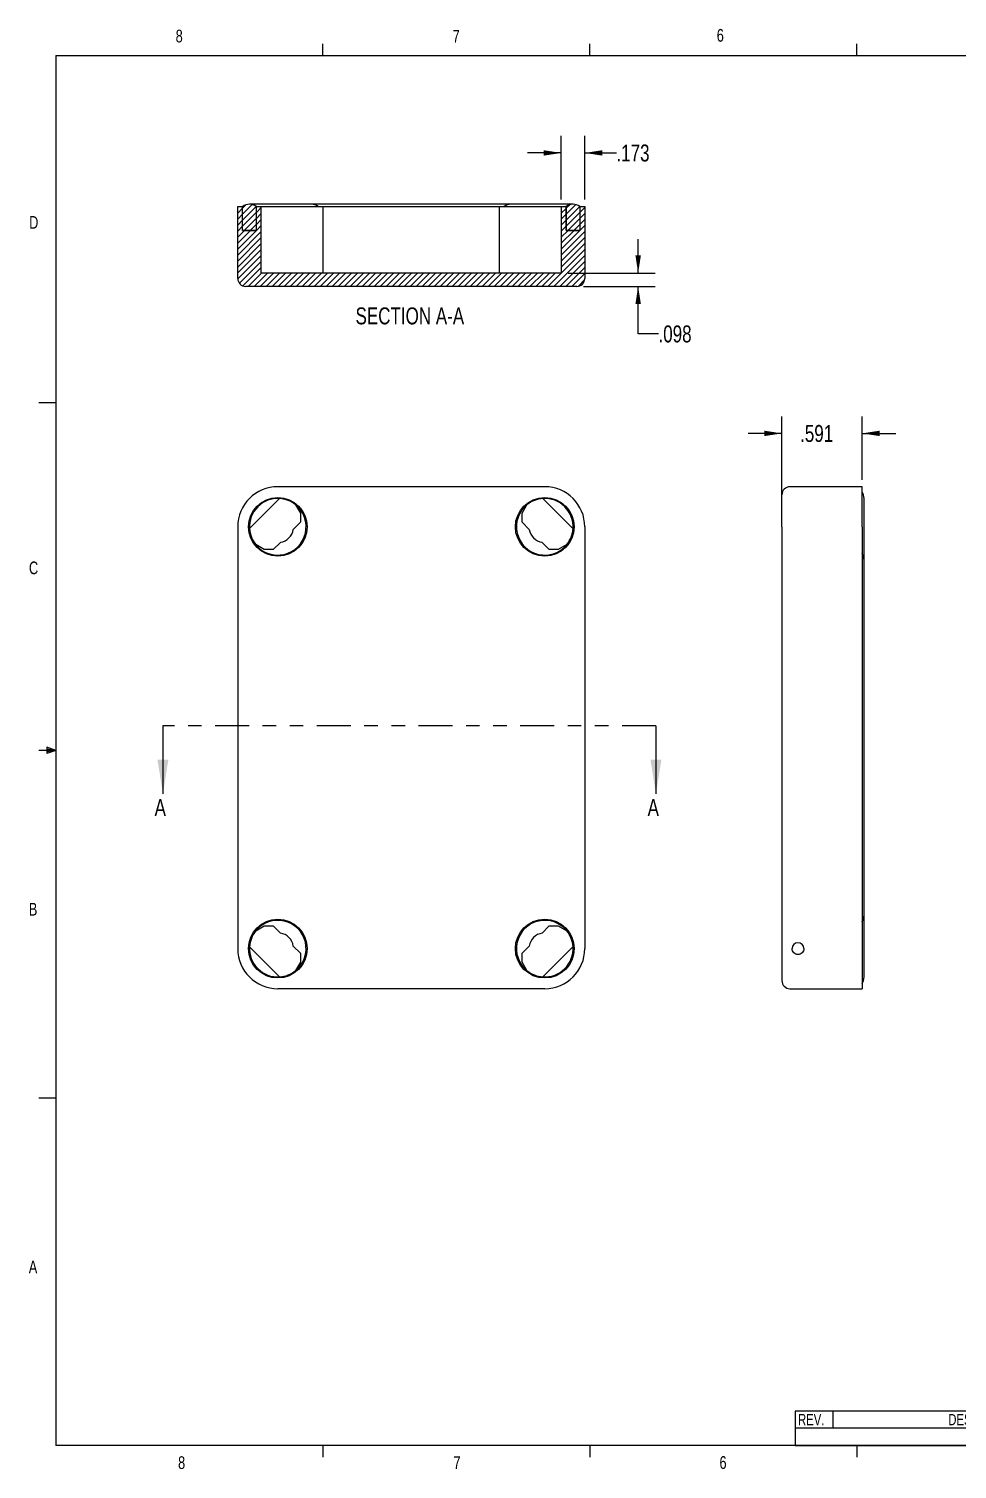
# Paper-space layout 'Layout1' of a CAD drawing. Extents: x 0.4 to 16.6, y 0.2 to 10.8.
# Drawn here: x 0.43 to 7.27, y 0.22 to 10.84 of the extents above; entities that cross this region are included whole.
import ezdxf

# ---------------------------------------------------------------- set-up
doc = ezdxf.new("R2010")
doc.units = 0
doc.header["$MEASUREMENT"] = 0
doc.linetypes.add('SLD-PHANTOM', pattern=[0.5, 0.25, -0.05, 0.05, -0.05, 0.05, -0.05])
doc.linetypes.add('SLD-SOLID', pattern=[0])
doc.layers.get('0').update_dxf_attribs({"linetype": 'CONTINUOUS'})
doc.layers.add('SLD-0', color=7, linetype='SLD-SOLID')
doc.styles.add('SLDTEXTSTYLE1', font='TXT', dxfattribs={"width": 0.75})
doc.dimstyles.new('SLDDIMSTYLE0', dxfattribs={"dimtxt": 0.125, "dimasz": 0.13, "dimexe": 0, "dimexo": 0.0625, "dimgap": 0.03125, "dimtad": 0, "dimtih": 1, "dimtoh": 1, "dimdec": 3, "dimrnd": 1e-09, "dimzin": 12, "dimtxsty": 'SLDTEXTSTYLE1', "dimsah": 1, "dimcen": 0.09, "dimazin": 3, "dimtfac": 1, "dimtdec": 3, "dimtmove": 0, "dimatfit": 3, "dimtolj": 1, "dimtzin": 12})

# ---------------------------------------------------------------- blocks, each defined once
blk = doc.blocks.new('SW_TABLEANNOTATION_0')
at = {"layer": 'SLD-0', "color": 0}
for p, q in [((0, 0), (0, -0.254)), ((4.475, 0), (0, 0)), ((0.278, 0), (0.278, -0.124)), ((2.677, 0), (2.677, -0.124)), ((3.015, 0), (3.015, -0.124)), ((3.388, 0), (3.388, -0.124)), ((3.816, 0), (3.816, -0.124)), ((4.475, -0.254), (4.475, 0)), ((0, -0.124), (4.475, -0.124)), ((0, -0.254), (4.475, -0.254))]:
    blk.add_line(p, q, dxfattribs=at)
at = {"layer": 'SLD-0', "color": 0, "attachment_point": 1, "style": 'SLDTEXTSTYLE1'}
for s, insert, char_height in [('REV.', (0.021, -0.021), 0.0833), ('DESCRIPTION', (1.129, -0.021), 0.08333), ('ZONE', (2.7, -0.021), 0.0833), ('BY', (3.137, -0.021), 0.0833), ("APPR'D", (3.409, -0.021), 0.0833), ('DATE', (4.009, -0.021), 0.0833), ('REVISIONS', (1.965, -0.148), 0.0833)]:
    blk.add_mtext(s, dxfattribs=dict(at, insert=insert, char_height=char_height))
blk = doc.blocks.new('_D')
at = {"layer": 'SLD-0'}
for p, q in [((5.979, 7.216), (5.979, 7.98)), ((6.57, 7.512), (6.57, 7.98)), ((5.979, 7.855), (5.729, 7.855)), ((6.57, 7.855), (6.82, 7.855))]:
    blk.add_line(p, q, dxfattribs=at)
for points in [[(5.979, 7.855), (5.849, 7.875), (5.849, 7.835)], [(6.57, 7.855), (6.7, 7.835), (6.7, 7.875)]]:
    blk.add_solid(points, dxfattribs=at)
at = {"layer": 'SLD-0', "insert": (6.113, 7.917), "char_height": 0.125, "attachment_point": 1, "style": 'SLDTEXTSTYLE1'}
blk.add_mtext('.591', dxfattribs=at)
blk = doc.blocks.new('_D_3')
at = {"layer": 'SLD-0'}
for p, q in [((4.919, 9.037), (4.919, 9.287)), ((4.402, 9.037), (5.044, 9.037)), ((4.517, 8.939), (5.044, 8.939)), ((4.919, 8.589), (4.919, 8.939)), ((5.069, 8.589), (4.919, 8.589))]:
    blk.add_line(p, q, dxfattribs=at)
for points in [[(4.919, 9.037), (4.939, 9.167), (4.899, 9.167)], [(4.919, 8.939), (4.899, 8.809), (4.939, 8.809)]]:
    blk.add_solid(points, dxfattribs=at)
at = {"layer": 'SLD-0', "insert": (5.069, 8.651), "char_height": 0.125, "attachment_point": 1, "style": 'SLDTEXTSTYLE1'}
blk.add_mtext('.098', dxfattribs=at)
blk = doc.blocks.new('_D_4')
at = {"layer": 'SLD-0'}
for p, q in [((4.352, 9.579), (4.352, 10.048)), ((4.526, 9.579), (4.526, 10.048)), ((4.352, 9.923), (4.102, 9.923)), ((4.526, 9.923), (4.759, 9.923))]:
    blk.add_line(p, q, dxfattribs=at)
for points in [[(4.352, 9.923), (4.222, 9.943), (4.222, 9.903)], [(4.526, 9.923), (4.656, 9.903), (4.656, 9.943)]]:
    blk.add_solid(points, dxfattribs=at)
at = {"layer": 'SLD-0', "insert": (4.759, 9.985), "char_height": 0.125, "attachment_point": 1, "style": 'SLDTEXTSTYLE1'}
blk.add_mtext('.173', dxfattribs=at)

psp = doc.layouts.get("Layout1")

# ---------------------------------------------------------------- hatches: boundary and pattern name
at = {"linetype": 'SLD-SOLID'}
h = psp.add_hatch(dxfattribs=at)
h.set_pattern_fill('ANSI31', scale=0.25, style=0)
edge = h.paths.add_edge_path(flags=0)
edge.add_line((2.002, 9.5292), (1.9666, 9.5292))
edge.add_line((1.9666, 9.5292), (1.9666, 8.9977))
edge.add_arc((2.0256, 8.9977), 0.0591, 180, 270)
edge.add_line((2.0256, 8.9386), (4.4666, 8.9386))
edge.add_arc((4.4666, 8.9977), 0.0591, 270, 360)
edge.add_line((4.5256, 8.9977), (4.5256, 9.5292))
edge.add_line((4.5256, 9.5292), (4.4902, 9.5292))
edge.add_line((4.4902, 9.5292), (4.4902, 9.352))
edge.add_line((4.4902, 9.352), (4.3879, 9.352))
edge.add_line((4.3879, 9.352), (4.3879, 9.5292))
edge.add_line((4.3879, 9.5292), (4.3524, 9.5292))
edge.add_line((4.3524, 9.5292), (4.3524, 9.0371))
edge.add_line((4.3524, 9.0371), (2.1398, 9.0371))
edge.add_line((2.1398, 9.0371), (2.1398, 9.5292))
edge.add_line((2.1398, 9.5292), (2.1044, 9.5292))
edge.add_line((2.1044, 9.5292), (2.1044, 9.352))
edge.add_line((2.1044, 9.352), (2.002, 9.352))
edge.add_line((2.002, 9.352), (2.002, 9.5292))
h = psp.add_hatch(dxfattribs=at)
h.set_pattern_fill('ANSI31', scale=0.25, style=0)
edge = h.paths.add_edge_path(flags=0)
edge.add_line((2.003, 9.5292), (2.003, 9.353))
edge.add_line((2.003, 9.353), (2.1034, 9.353))
edge.add_line((2.1034, 9.353), (2.1034, 9.5292))
edge.add_arc((2.0532, 9.4528), 0.0914, 56.71537, 123.28463)
h = psp.add_hatch(dxfattribs=at)
h.set_pattern_fill('ANSI31', scale=0.25, style=0)
edge = h.paths.add_edge_path(flags=0)
edge.add_line((4.4892, 9.353), (4.4892, 9.5292))
edge.add_arc((4.439, 9.4528), 0.0914, 56.71537, 123.28463)
edge.add_line((4.3889, 9.5292), (4.3889, 9.353))
edge.add_line((4.3889, 9.353), (4.4892, 9.353))

# ---------------------------------------------------------------- linework, layer by layer
at = {"color": 7, "linetype": 'SLD-SOLID'}
for p, q in [((2.5948, 10.6421), (2.5948, 10.7269)), ((4.5635, 10.6421), (4.5635, 10.7269)), ((6.5323, 10.6421), (6.5323, 10.7269)), ((0.6263, 10.6421), (16.3763, 10.6421)), ((0.6263, 10.6421), (0.6263, 0.3921)), ((1.9666, 8.9977), (1.9666, 9.5292)), ((1.9666, 9.5292), (2.002, 9.5292)), ((2.002, 9.352), (2.002, 9.5292)), ((2.002, 9.5292), (2.003, 9.5292)), ((2.003, 9.353), (2.003, 9.5292)), ((2.1516, 9.5442), (2.0532, 9.5442)), ((2.1034, 9.5292), (2.1034, 9.353)), ((2.1034, 9.5292), (2.1044, 9.5292)), ((2.1044, 9.352), (2.1044, 9.5292)), ((2.1044, 9.5292), (2.1398, 9.5292)), ((2.1398, 9.0371), (2.1398, 9.5292)), ((2.1398, 9.5292), (2.2619, 9.5292)), ((2.2619, 9.5442), (2.1516, 9.5442)), ((2.5099, 9.5442), (2.2619, 9.5442)), ((2.2619, 9.5292), (2.5965, 9.5292)), ((2.6083, 9.5442), (2.5099, 9.5442)), ((2.5965, 9.0371), (2.5965, 9.5292)), ((2.5965, 9.5292), (3.8957, 9.5292)), ((3.8839, 9.5442), (2.6083, 9.5442)), ((3.9823, 9.5442), (3.8839, 9.5442)), ((3.8957, 9.0371), (3.8957, 9.5292)), ((3.8957, 9.5292), (4.2304, 9.5292)), ((4.2304, 9.5442), (3.9823, 9.5442)), ((4.3406, 9.5442), (4.2304, 9.5442)), ((4.2304, 9.5292), (4.3524, 9.5292)), ((4.439, 9.5442), (4.3406, 9.5442)), ((4.3524, 9.5292), (4.3524, 9.0371)), ((4.3524, 9.5292), (4.3879, 9.5292)), ((4.3879, 9.5292), (4.3879, 9.352)), ((4.3879, 9.5292), (4.3889, 9.5292)), ((4.3889, 9.353), (4.3889, 9.5292)), ((4.4892, 9.5292), (4.4902, 9.5292)), ((4.4892, 9.5292), (4.4892, 9.353)), ((4.4902, 9.5292), (4.4902, 9.352)), ((4.4902, 9.5292), (4.5256, 9.5292)), ((4.5256, 9.5292), (4.5256, 8.9977)), ((2.002, 9.352), (2.1044, 9.352)), ((2.003, 9.353), (2.1034, 9.353)), ((2.1034, 9.353), (2.1044, 9.353)), ((4.3879, 9.353), (4.3889, 9.353)), ((4.3879, 9.352), (4.4902, 9.352)), ((4.3889, 9.353), (4.4892, 9.353)), ((4.3524, 9.0371), (2.1398, 9.0371)), ((4.4666, 8.9386), (2.0256, 8.9386)), ((0.6263, 8.0796), (0.5013, 8.0796)), ((4.2304, 7.4617), (2.2619, 7.4617)), ((6.5696, 7.4617), (6.0381, 7.4617)), ((6.5696, 7.1664), (6.5696, 7.4617)), ((2.2752, 7.3746), (2.0536, 7.1531)), ((2.3929, 7.3288), (2.4292, 7.2663)), ((4.063, 7.2663), (4.0993, 7.3288)), ((4.4386, 7.1531), (4.217, 7.3746)), ((5.979, 7.1664), (5.979, 7.4026)), ((6.5846, 7.2766), (6.5846, 7.3751)), ((2.4292, 7.2663), (2.4292, 7.2001)), ((4.063, 7.2001), (4.063, 7.2663)), ((6.5846, 7.1664), (6.5846, 7.2766)), ((1.9666, 7.1664), (1.9666, 4.0562)), ((2.4292, 7.2001), (2.3764, 7.1473)), ((4.1158, 7.1473), (4.063, 7.2001)), ((4.5256, 7.1664), (4.5256, 4.0562)), ((5.979, 7.1664), (5.979, 4.0562)), ((6.5696, 7.1664), (6.5696, 4.0562)), ((6.5846, 6.9184), (6.5846, 7.1664)), ((2.1619, 6.9991), (2.0995, 7.0353)), ((2.2809, 7.0518), (2.2282, 6.9991)), ((4.2641, 6.9991), (4.2113, 7.0518)), ((4.3927, 7.0353), (4.3303, 6.9991)), ((2.2282, 6.9991), (2.1619, 6.9991)), ((4.3303, 6.9991), (4.2641, 6.9991)), ((6.5846, 6.8199), (6.5846, 6.9184)), ((6.5846, 4.4026), (6.5846, 6.8199)), ((1.415, 5.6984), (1.415, 5.1984)), ((5.05, 5.6984), (5.05, 5.1984)), ((0.5591, 5.5411), (0.5591, 5.4945)), ((0.6263, 5.5171), (0.5591, 5.5411)), ((0.6263, 5.5171), (0.5591, 5.5261)), ((0.6263, 5.5171), (0.5013, 5.5171)), ((0.6263, 5.5171), (0.5591, 5.5068)), ((0.6263, 5.5171), (0.5591, 5.4945)), ((6.5846, 4.3042), (6.5846, 4.4026)), ((6.5846, 4.0562), (6.5846, 4.3042)), ((2.0995, 4.1872), (2.1619, 4.2235)), ((2.1619, 4.2235), (2.2282, 4.2235)), ((2.2282, 4.2235), (2.2809, 4.1707)), ((4.2113, 4.1707), (4.2641, 4.2235)), ((4.2641, 4.2235), (4.3303, 4.2235)), ((4.3303, 4.2235), (4.3927, 4.1872)), ((2.0536, 4.0695), (2.2752, 3.8479)), ((2.3764, 4.0752), (2.4292, 4.0225)), ((4.063, 4.0225), (4.1158, 4.0752)), ((4.217, 3.8479), (4.4386, 4.0695)), ((5.979, 4.0562), (5.979, 3.8199)), ((6.5696, 4.0562), (6.5696, 3.7609)), ((6.5846, 3.9459), (6.5846, 4.0562)), ((2.4292, 3.9562), (2.3929, 3.8938)), ((2.4292, 4.0225), (2.4292, 3.9562)), ((4.063, 3.9562), (4.063, 4.0225)), ((4.0993, 3.8938), (4.063, 3.9562)), ((6.5846, 3.8475), (6.5846, 3.9459)), ((4.2304, 3.7609), (2.2619, 3.7609)), ((6.0381, 3.7609), (6.5696, 3.7609)), ((0.6263, 2.9546), (0.5013, 2.9546)), ((16.3763, 0.3921), (0.6263, 0.3921)), ((2.5948, 0.3921), (2.5948, 0.3073)), ((4.5635, 0.3921), (4.5635, 0.3073)), ((6.5323, 0.3921), (6.5323, 0.3073))]:
    psp.add_line(p, q, dxfattribs=at)
at = {"color": 7, "linetype": 'SLD-PHANTOM'}
psp.add_line((5.05, 5.6984), (1.415, 5.6984), dxfattribs=at)
at = {"color": 7, "linetype": 'SLD-SOLID'}
for centre in [(2.2619, 7.1664), (4.2304, 7.1664), (2.2619, 4.0562), (4.2304, 4.0562)]:
    psp.add_circle(centre, 0.2165, dxfattribs=at)
for centre, radius, start, end in [((2.0532, 9.4528), 0.0914, 56.71537, 123.28463), ((2.5099, 9.4528), 0.0914, 56.71537, 90), ((3.9823, 9.4528), 0.0914, 90, 123.28463), ((4.439, 9.4528), 0.0914, 56.71537, 123.28463), ((2.0256, 8.9977), 0.0591, 180, 270), ((4.4666, 8.9977), 0.0591, 270, 0), ((2.2619, 7.1664), 0.2953, 90, 180), ((4.2304, 7.1664), 0.2953, 0, 90), ((6.0381, 7.4026), 0.0591, 90, 180), ((2.2619, 7.1664), 0.2087, 86.33123, 183.66877), ((2.2619, 7.1664), 0.2087, 218.90826, 51.09174), ((2.2619, 7.1664), 0.2087, 51.09174, 86.33123), ((4.2304, 7.1664), 0.2087, 128.90826, 321.09174), ((4.2304, 7.1664), 0.2087, 93.66877, 128.90826), ((4.2304, 7.1664), 0.2087, 356.33123, 93.66877), ((6.4931, 7.3751), 0.0914, 0, 33.28463), ((2.2619, 7.1664), 0.2087, 183.66877, 218.90826), ((2.2619, 7.1664), 0.1161, 279.44516, 350.55484), ((4.2304, 7.1664), 0.1161, 189.44516, 260.55484), ((4.2304, 7.1664), 0.2087, 321.09174, 356.33123), ((6.4931, 6.9184), 0.0914, 0, 33.28463), ((2.2619, 4.0562), 0.2087, 308.90826, 141.09174), ((4.2304, 4.0562), 0.2087, 38.90826, 231.09174), ((6.4931, 4.3042), 0.0914, 326.71537, 0), ((2.2619, 4.0562), 0.2087, 141.09174, 176.33123), ((2.2619, 4.0562), 0.1161, 9.44516, 80.55484), ((4.2304, 4.0562), 0.1161, 99.44516, 170.55484), ((4.2304, 4.0562), 0.2087, 3.66877, 38.90826), ((2.2619, 4.0562), 0.2953, 180, 270), ((2.2619, 4.0562), 0.2087, 176.33123, 273.66877), ((4.2304, 4.0562), 0.2087, 266.33123, 3.66877), ((4.2304, 4.0562), 0.2953, 270, 0), ((6.0971, 4.0562), 0.0433, 0, 180), ((2.2619, 4.0562), 0.2087, 273.66877, 308.90826), ((4.2304, 4.0562), 0.2087, 231.09174, 266.33123), ((6.4931, 3.8475), 0.0914, 326.71537, 0), ((6.0381, 3.8199), 0.0591, 180, 270)]:
    psp.add_arc(centre, radius, start, end, dxfattribs=at)
for points, knots in [([(2.0509, 7.1354), (2.0514, 7.1314), (2.0518, 7.1283), (2.0524, 7.1241), (2.0525, 7.123), (2.0522, 7.1232), (2.0518, 7.1244), (2.0508, 7.1288), (2.0501, 7.1321), (2.0488, 7.1402), (2.0481, 7.145), (2.0472, 7.1555), (2.047, 7.1612), (2.047, 7.1726), (2.0473, 7.1782), (2.0482, 7.1887), (2.0489, 7.1934), (2.0502, 7.2013), (2.0509, 7.2045), (2.0519, 7.2087), (2.0523, 7.2098), (2.0525, 7.2097), (2.0524, 7.2085), (2.0518, 7.204), (2.0513, 7.2008), (2.0503, 7.1926), (2.0498, 7.1878), (2.0491, 7.1773), (2.0489, 7.1716), (2.0489, 7.1603), (2.0492, 7.1546), (2.0499, 7.1442), (2.0504, 7.1394), (2.0509, 7.1354)], [0, 0, 0, 0, 0.0625, 0.0625, 0.125, 0.125, 0.1875, 0.1875, 0.25, 0.25, 0.3125, 0.3125, 0.375, 0.375, 0.4375, 0.4375, 0.5, 0.5, 0.5625, 0.5625, 0.625, 0.625, 0.6875, 0.6875, 0.75, 0.75, 0.8125, 0.8125, 0.875, 0.875, 0.9375, 0.9375, 1, 1, 1, 1]), ([(4.4413, 4.0252), (4.4418, 4.0292), (4.4423, 4.0339), (4.4431, 4.0443), (4.4433, 4.05), (4.4433, 4.0613), (4.4431, 4.0671), (4.4424, 4.0775), (4.4419, 4.0824), (4.4409, 4.0905), (4.4405, 4.0937), (4.4399, 4.0982), (4.4397, 4.0994), (4.44, 4.0995), (4.4403, 4.0985), (4.4414, 4.0942), (4.442, 4.0911), (4.4434, 4.0832), (4.444, 4.0784), (4.4449, 4.0681), (4.4452, 4.0624), (4.4453, 4.051), (4.445, 4.0454), (4.4441, 4.0348), (4.4435, 4.03), (4.4422, 4.0219), (4.4415, 4.0186), (4.4404, 4.0142), (4.44, 4.0129), (4.4397, 4.0128), (4.4398, 4.0138), (4.4404, 4.018), (4.4409, 4.0212), (4.4413, 4.0252)], [0, 0, 0, 0, 0.0625, 0.0625, 0.125, 0.125, 0.1875, 0.1875, 0.25, 0.25, 0.3125, 0.3125, 0.375, 0.375, 0.4375, 0.4375, 0.5, 0.5, 0.5625, 0.5625, 0.625, 0.625, 0.6875, 0.6875, 0.75, 0.75, 0.8125, 0.8125, 0.875, 0.875, 0.9375, 0.9375, 1, 1, 1, 1]), ([(6.1405, 4.0562), (6.1405, 4.0504), (6.1393, 4.0448), (6.135, 4.0343), (6.1318, 4.0295), (6.1238, 4.0216), (6.119, 4.0183), (6.1085, 4.014), (6.1028, 4.0129), (6.0915, 4.0129), (6.0858, 4.014), (6.0753, 4.0183), (6.0706, 4.0215), (6.0625, 4.0296), (6.0593, 4.0343), (6.055, 4.0448), (6.0538, 4.0504), (6.0538, 4.0562)], [0, 0, 0, 0, 0.125, 0.125, 0.25, 0.25, 0.375, 0.375, 0.5, 0.5, 0.625, 0.625, 0.75, 0.75, 0.875, 0.875, 1, 1, 1, 1])]:
    psp.add_open_spline(points, degree=3, knots=knots, dxfattribs=at)
for points in [[(1.415, 5.1984), (1.455, 5.4484), (1.375, 5.4484)], [(5.05, 5.1984), (5.09, 5.4484), (5.01, 5.4484)]]:
    psp.add_solid(points, dxfattribs=at)

# ---------------------------------------------------------------- block references
at = {"layer": 'SLD-0'}
psp.add_blockref('SW_TABLEANNOTATION_0', (6.0765, 0.6462), dxfattribs=at)

# ---------------------------------------------------------------- texts
at = {"color": 7, "linetype": 'CONTINUOUS', "attachment_point": 1, "style": 'SLDTEXTSTYLE1'}
for s, insert, char_height in [('8', (1.5091, 10.8315), 0.0937), ('6', (5.4987, 10.8367), 0.0937), ('7', (3.551, 10.8287), 0.0937), ('D', (0.4286, 9.4575), 0.0937), ('C', (0.4273, 6.9103), 0.0937), ('A', (1.3536, 5.1589), 0.125), ('A', (4.9886, 5.1589), 0.125), ('B', (0.4264, 4.3932), 0.0937), ('A', (0.426, 1.7559), 0.0937), ('8', (1.5268, 0.313), 0.0937), ('7', (3.5574, 0.3133), 0.0937), ('6', (5.5188, 0.3137), 0.0937)]:
    psp.add_mtext(s, dxfattribs=dict(at, insert=insert, char_height=char_height))
at = {"layer": 'SLD-0', "insert": (3.2357, 8.7839), "char_height": 0.125, "attachment_point": 2, "style": 'SLDTEXTSTYLE1'}
psp.add_mtext('SECTION A-A', dxfattribs=at)

# ---------------------------------------------------------------- dimensions: what is measured, and where the dimension line sits
at = {"layer": 'SLD-0'}
for base, p1, p2, picture, middle in [((4.5256, 9.9229), (4.3524, 9.5292), (4.5256, 9.5292), '_D_4', (4.921, 9.9229)), ((5.979, 7.8554), (6.5696, 7.4617), (5.979, 7.1664), '_D', (6.2743, 7.8554))]:
    dim = psp.add_linear_dim(base=base, p1=p1, p2=p2, dimstyle='SLDDIMSTYLE0', dxfattribs=at)
    dim.commit()
    dim.dimension.update_dxf_attribs({"geometry": picture, "text_midpoint": middle, "dimtype": 160})
dim = psp.add_linear_dim(base=(4.91935, 8.93864), p1=(4.35242, 9.03706), p2=(4.46659, 8.93864), angle=90, dimstyle='SLDDIMSTYLE0', dxfattribs=at)
dim.commit()
dim.dimension.update_dxf_attribs({"geometry": '_D_3', "text_midpoint": (4.91935, 8.58942), "dimtype": 160})

doc.saveas('drawing.dxf')
